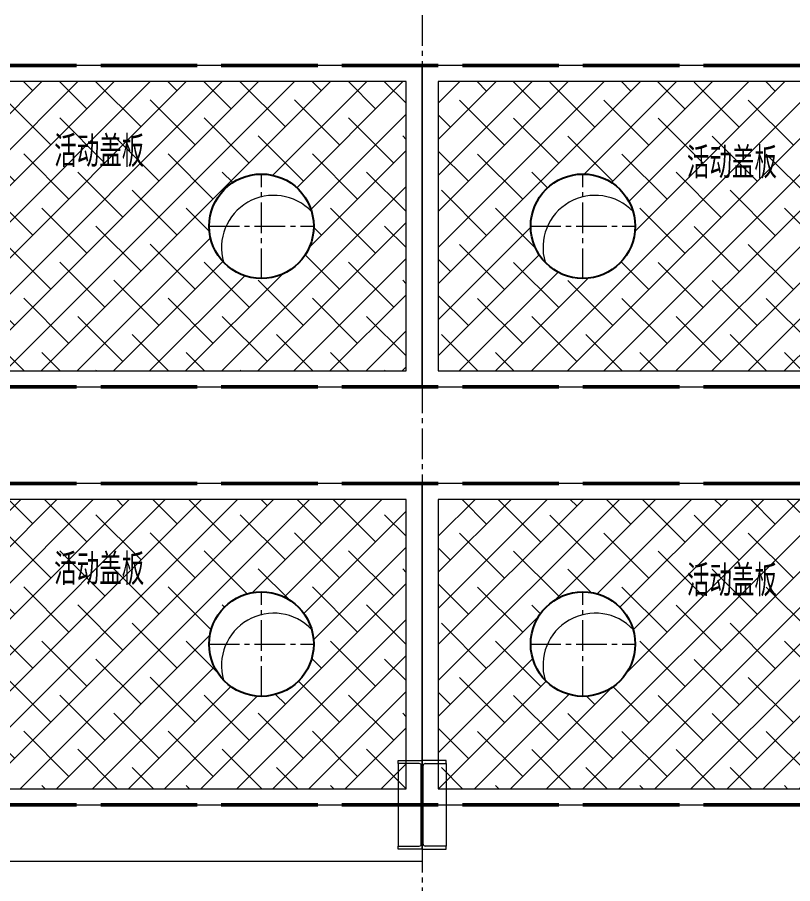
# Model space of a CAD drawing. Header units: millimetres. Extents: x 163705 to 1616509, y 81827 to 302547.
# Drawn here: x 1354222 to 1359045, y 142569 to 147960 of the extents above; entities that cross this region are included whole.
import ezdxf

# ---------------------------------------------------------------- set-up
doc = ezdxf.new("R2010")
doc.units = ezdxf.units.MM
doc.header["$LTSCALE"] = 10
doc.linetypes.add('ACAD_ISO02W100', pattern=[15, 12, -3])
doc.linetypes.add('CENTER2', pattern=[28.575, 19.05, -3.175, 3.175, -3.175])
for name, color, linetype, lineweight in [('1-中心线', 1, 'CENTER2', 0), ('1-剖面线', 8, 'Continuous', 0), ('1-填充', 8, 'Continuous', 18), ('1-护栏', 4, 'Continuous', 18), ('1-设备轮廓', 2, 'Continuous', 18), ('1-钢构', 6, 'Continuous', 0)]:
    doc.layers.add(name, color=color, linetype=linetype, lineweight=lineweight)
doc.styles.add('HZ', font='gbenor.shx', dxfattribs={"bigfont": 'gbcbig.shx'})
doc.styles.get("Standard").update_dxf_attribs({"font": 'arial.ttf'})

# ---------------------------------------------------------------- blocks, each defined once
blk = doc.blocks.new('G$CEDFA10A2')
for p, q in [((0, 535), (0, 553)), ((0, 553), (150, 553)), ((300, 553), (150, 553)), ((300, 535), (300, 553)), ((131.5, 535), (0, 535)), ((0, 535), (0, 21)), ((144.5, 34), (144.5, 522)), ((155.5, 34), (155.5, 522)), ((168.5, 535), (300, 535)), ((300, 535), (300, 21)), ((0, 21), (131.5, 21)), ((0, 3), (0, 21)), ((150, 3), (0, 3)), ((150, 3), (300, 3)), ((300, 21), (168.5, 21)), ((300, 3), (300, 21))]:
    blk.add_line(p, q)
for centre, start, end in [((131.5, 522), 0, 90), ((168.5, 522), 90, 180), ((131.5, 34), 270, 0), ((168.5, 34), 180, 270)]:
    blk.add_arc(centre, 13, start, end)
at = {"layer": '1-中心线'}
for p, q in [((150, 0), (150, 556)), ((-3, 278), (303, 278))]:
    blk.add_line(p, q, dxfattribs=at)
blk.add_text('HC_SUPERPART', height=0.001).set_placement((150, 3))
blk = doc.blocks.new('G$CE8A1B22C')
blk.add_circle((328, 328), 325)
at = {"layer": '1-中心线'}
for p, q in [((328, 0), (328, 656)), ((0, 328), (656, 328))]:
    blk.add_line(p, q, dxfattribs=at)
at = {"layer": '1-剖面线'}
blk.add_arc((404.3, 195.4), 325, 43.5125, 196.2853, dxfattribs=at)
blk = doc.blocks.new('A$C5A5F0ED2')
at = {"layer": '1-填充'}
h = blk.add_hatch(dxfattribs=at)
h.set_pattern_fill('ANSI38', color=256, scale=50)
h.paths.add_polyline_path([(100, 100), (5900, 100), (5900, 1900), (100, 1900)])
h.paths.add_polyline_path([(675, 1000, 1), (1325, 1000, 1)], flags=16)
h.paths.add_polyline_path([(3325, 1000, 0.677608), (2764.3, 776.2, 0.677608)], flags=16)
h.paths.add_polyline_path([(5325, 1000, 0.677608), (4764.3, 776.2, 0.677608)], flags=16)
for points in [[(0, 0), (6000, 0), (6000, 2000), (0, 2000)], [(100, 100), (5900, 100), (5900, 1900), (100, 1900)]]:
    blk.add_lwpolyline(points, close=True, dxfattribs=at)
for p in [(672, 672), (2672, 672), (4672, 672)]:
    blk.add_blockref('G$CE8A1B22C', p)
at = {"insert": (1646.2, 1491.9), "char_height": 194.57, "attachment_point": 1, "style": 'HZ'}
blk.add_mtext_dynamic_manual_height_columns('活动盖板', width=794.191, gutter_width=972.9, heights=[0], dxfattribs=at)
blk = doc.blocks.new('A$C642F63BD')
at = {"layer": '1-填充'}
h = blk.add_hatch(dxfattribs=at)
h.set_pattern_fill('ANSI38', color=256, scale=50)
h.set_pattern_definition([(45, (-1925, -0.0003), (-112.253, 112.253), []), (135, (-1925, -0.0003), (-336.7596, 112.253), [396.875, -238.125])])
h.paths.add_polyline_path([(100, 1900), (100, 100), (3975, 100), (3975, 1900)])
h.paths.add_polyline_path([(1400, 1000, 0.677608), (839.3, 776.2, 0.677608)], flags=16)
h.paths.add_polyline_path([(2750, 1000, 1), (3400, 1000, 1)], flags=16)
for points in [[(0, 0), (4075, 0), (4075, 2000), (0, 2000)], [(100, 100), (3975, 100), (3975, 1900), (100, 1900)]]:
    blk.add_lwpolyline(points, close=True, dxfattribs=at)
for p in [(747, 672), (2747, 672)]:
    blk.add_blockref('G$CE8A1B22C', p)
at = {"insert": (1785.7, 1562.8), "char_height": 194.57, "attachment_point": 1, "style": 'HZ'}
blk.add_mtext_dynamic_manual_height_columns('活动盖板', width=794.191, gutter_width=972.9, heights=[0], dxfattribs=at)

msp = doc.modelspace()

# ---------------------------------------------------------------- linework, layer by layer
at = {"layer": '1-中心线'}
for p, q in [((1356740.928, 152259.738), (1356740.928, 140559.499)), ((1345741.278, 143059.632), (1397751.203, 143059.632))]:
    msp.add_line(p, q, dxfattribs=at)
at = {"layer": '1-护栏'}
msp.add_lwpolyline([(1356740.928, 150609.632), (1349940.928, 150609.632), (1349940.928, 142709.632), (1356740.928, 142709.632)], dxfattribs=at)
at = {"layer": '1-设备轮廓', "color": 5, "linetype": 'ACAD_ISO02W100', "lineweight": 50, "ltscale": 5}
for points in [[(1350240.928, 147659.632), (1393540.926, 147659.632)], [(1350240.928, 145659.632), (1393540.926, 145659.632)], [(1350240.928, 145059.632), (1393540.926, 145059.632)], [(1350240.928, 143059.632), (1393540.926, 143059.632)]]:
    msp.add_lwpolyline(points, dxfattribs=at)

# ---------------------------------------------------------------- block references
for name, p in [('A$C642F63BD', (1352665.928, 145659.632)), ('A$C5A5F0ED2', (1356740.929, 145659.632)), ('G$CE8A1B22C', (1355412.928, 146331.632)), ('G$CE8A1B22C', (1357412.928, 146331.643)), ('A$C642F63BD', (1352665.928, 143059.632)), ('A$C5A5F0ED2', (1356740.929, 143059.632)), ('G$CE8A1B22C', (1355412.928, 143731.632)), ('G$CE8A1B22C', (1357412.928, 143731.643))]:
    msp.add_blockref(name, p)
at = {"layer": '1-钢构'}
msp.add_blockref('G$CEDFA10A2', (1356590.928, 142781.632), dxfattribs=at)

doc.saveas('drawing.dxf')
